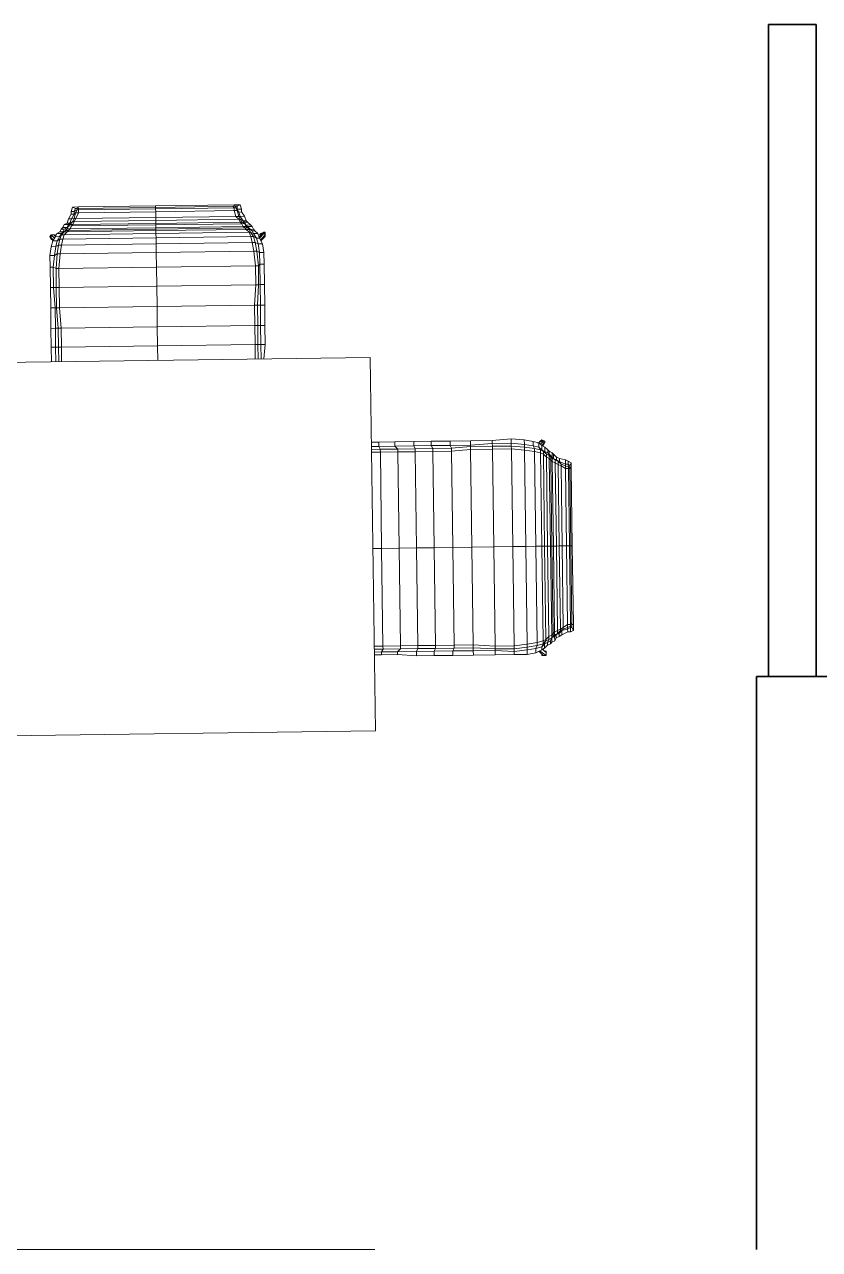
# Model space of a CAD drawing. Header units: metres. Extents: x -43.54 to -36.99, y -323.24 to -313.32.
# Drawn here: x -41.877 to -40.211, y -319.174 to -316.609 of the extents above; entities that cross this region are included whole.
import ezdxf

# ---------------------------------------------------------------- set-up
doc = ezdxf.new("R2010")
doc.units = ezdxf.units.M
doc.header["$LTSCALE"] = 5
doc.header["$MEASUREMENT"] = 0
doc.linetypes.add('HIDDEN', pattern=[0.375, 0.25, -0.125])
doc.layers.get('0').update_dxf_attribs({"color": 30})
for name, color, linetype, lineweight in [('A-FLOR-OVHD', 3, 'HIDDEN', 18), ('A-WALL-FULL-EXTR', 7, 'Continuous', 35), ('A-WALL-FULL-INTR', 7, 'Continuous', 35)]:
    doc.layers.add(name, color=color, linetype=linetype, lineweight=lineweight)

msp = doc.modelspace()

# ---------------------------------------------------------------- linework, layer by layer
at = {"color": 7, "lineweight": 0}
for points in [[(-41.7793, -317.0006), (-41.7764, -316.9914), (-41.7703, -316.9944), (-41.7732, -317.0005)], [(-41.7764, -316.9914), (-41.7642, -316.9912), (-41.7672, -316.9943), (-41.7703, -316.9944)], [(-41.7642, -316.9912), (-41.6025, -316.989), (-41.6025, -316.9921), (-41.7672, -316.9943)], [(-41.6025, -316.9921), (-41.6024, -316.9951), (-41.7641, -316.9973)], [(-41.6025, -316.989), (-41.4377, -316.9867), (-41.4377, -316.9898), (-41.6025, -316.9921)], [(-41.6024, -316.9951), (-41.4377, -316.9928), (-41.4376, -316.9989), (-41.6023, -317.0012)], [(-41.4377, -316.9928), (-41.4407, -316.9898)], [(-41.4377, -316.9867), (-41.4256, -316.9866), (-41.4316, -316.9897), (-41.4377, -316.9898)], [(-41.4347, -316.9898), (-41.4346, -316.9928), (-41.4377, -316.9928)], [(-41.4376, -316.9989), (-41.4315, -316.9989), (-41.4346, -316.9928)], [(-41.4316, -316.9897), (-41.4315, -316.9958), (-41.4346, -316.9928)], [(-41.4256, -316.9866), (-41.4224, -316.9957), (-41.4315, -316.9958)], [(-41.7881, -317.0252), (-41.7852, -317.016), (-41.7791, -317.0159), (-41.782, -317.0251)], [(-41.7852, -317.016), (-41.7792, -317.0067), (-41.7731, -317.0066), (-41.7791, -317.0159)], [(-41.7792, -317.0067), (-41.7793, -317.0006), (-41.7732, -317.0005), (-41.7731, -317.0066)], [(-41.7791, -317.0159), (-41.773, -317.0158), (-41.776, -317.022)], [(-41.773, -317.0158), (-41.77, -317.0158), (-41.7729, -317.0219), (-41.776, -317.022)], [(-41.7732, -317.0005), (-41.7672, -316.9974), (-41.7701, -317.0035)], [(-41.7731, -317.0066), (-41.7701, -317.0035), (-41.773, -317.0158)], [(-41.602, -317.0257), (-41.6021, -317.0196), (-41.7729, -317.0219)], [(-41.7672, -316.9974), (-41.7641, -316.9973), (-41.764, -317.0034), (-41.7701, -317.0035)], [(-41.77, -317.0158), (-41.764, -317.0034)], [(-41.6021, -317.0196), (-41.6022, -317.0135), (-41.77, -317.0158)], [(-41.7672, -316.9974), (-41.7672, -316.9943)], [(-41.7641, -316.9973), (-41.7642, -316.9943)], [(-41.6022, -317.0135), (-41.6023, -317.0012), (-41.764, -317.0034)], [(-41.6023, -317.0012), (-41.6024, -316.9951)], [(-41.6022, -317.0135), (-41.4344, -317.0112), (-41.4282, -317.0172), (-41.6021, -317.0196)], [(-41.4282, -317.0172), (-41.425, -317.0232), (-41.602, -317.0257)], [(-41.4344, -317.0112), (-41.4376, -316.9989)], [(-41.4283, -317.0111), (-41.4344, -317.0112)], [(-41.4315, -316.9958), (-41.4284, -317.0019), (-41.4315, -316.9989)], [(-41.4283, -317.0111), (-41.4315, -316.9989)], [(-41.4224, -316.9957), (-41.4223, -317.0018), (-41.4284, -317.0019)], [(-41.4284, -317.0019), (-41.4252, -317.0111)], [(-41.4283, -317.0111), (-41.4251, -317.0171), (-41.4282, -317.0172)], [(-41.4252, -317.0111), (-41.4283, -317.0111)], [(-41.4161, -317.0109), (-41.4252, -317.0111)], [(-41.4252, -317.0111), (-41.419, -317.0201), (-41.4251, -317.0171)], [(-41.4251, -317.0171), (-41.422, -317.0232), (-41.425, -317.0232)], [(-41.4161, -317.0109), (-41.4223, -317.0018)], [(-41.4161, -317.0109), (-41.4129, -317.02), (-41.419, -317.0201)], [(-41.8092, -317.0468), (-41.8031, -317.0437), (-41.797, -317.0436), (-41.8, -317.0467)], [(-41.8031, -317.0437), (-41.8001, -317.0375), (-41.7941, -317.0375), (-41.797, -317.0436)], [(-41.8001, -317.0375), (-41.7971, -317.0344), (-41.788, -317.0343), (-41.7941, -317.0375)], [(-41.8, -317.0467), (-41.794, -317.0435), (-41.8, -317.0497)], [(-41.7971, -317.0344), (-41.7942, -317.0283), (-41.785, -317.0282), (-41.788, -317.0343)], [(-41.797, -317.0436), (-41.791, -317.0405), (-41.794, -317.0435)], [(-41.7942, -317.0283), (-41.7881, -317.0252), (-41.782, -317.0251), (-41.785, -317.0282)], [(-41.7941, -317.0375), (-41.788, -317.0374), (-41.791, -317.0405)], [(-41.794, -317.0435), (-41.7879, -317.0435), (-41.7939, -317.0496)], [(-41.791, -317.0405), (-41.7849, -317.0404), (-41.7879, -317.0435)], [(-41.788, -317.0343), (-41.785, -317.0312), (-41.788, -317.0374)], [(-41.788, -317.0374), (-41.7819, -317.0373), (-41.7849, -317.0404)], [(-41.7879, -317.0435), (-41.6018, -317.0409), (-41.6017, -317.047)], [(-41.7759, -317.0281), (-41.7789, -317.0311), (-41.785, -317.0312)], [(-41.785, -317.0282), (-41.782, -317.0281), (-41.785, -317.0312)], [(-41.7849, -317.0404), (-41.6018, -317.0379), (-41.6018, -317.0409)], [(-41.7729, -317.0219), (-41.7759, -317.0281), (-41.782, -317.0281)], [(-41.782, -317.0251), (-41.776, -317.022), (-41.782, -317.0281)], [(-41.7819, -317.0373), (-41.7789, -317.0311)], [(-41.6018, -317.0379), (-41.6019, -317.0348), (-41.7819, -317.0373)], [(-41.6019, -317.0348), (-41.602, -317.0287), (-41.7789, -317.0311)], [(-41.602, -317.0287), (-41.602, -317.0257), (-41.7759, -317.0281)], [(-41.425, -317.0232), (-41.422, -317.0263), (-41.602, -317.0287)], [(-41.6019, -317.0348), (-41.4188, -317.0323), (-41.4157, -317.0353), (-41.6018, -317.0379)], [(-41.6018, -317.0409), (-41.4126, -317.0383), (-41.4065, -317.0443)], [(-41.6017, -317.047), (-41.4065, -317.0443), (-41.4033, -317.0535)], [(-41.419, -317.0201), (-41.4159, -317.0231), (-41.422, -317.0232)], [(-41.422, -317.0232), (-41.4159, -317.0262), (-41.422, -317.0263)], [(-41.4188, -317.0323), (-41.422, -317.0263)], [(-41.4096, -317.0352), (-41.4127, -317.0322), (-41.4188, -317.0323)], [(-41.4129, -317.02), (-41.4098, -317.023), (-41.4159, -317.0231)], [(-41.4159, -317.0231), (-41.4128, -317.0292), (-41.4159, -317.0262)], [(-41.4127, -317.0322), (-41.4159, -317.0262)], [(-41.4157, -317.0353), (-41.4096, -317.0352), (-41.4066, -317.0382)], [(-41.4126, -317.0383), (-41.4157, -317.0353)], [(-41.4098, -317.023), (-41.4036, -317.029), (-41.4128, -317.0292)], [(-41.4128, -317.0292), (-41.4097, -317.0322), (-41.4127, -317.0322)], [(-41.4034, -317.0443), (-41.4066, -317.0382), (-41.4126, -317.0383)], [(-41.4036, -317.029), (-41.4005, -317.0321), (-41.4097, -317.0322)], [(-41.4097, -317.0322), (-41.4035, -317.0382), (-41.4096, -317.0352)], [(-41.4035, -317.0382), (-41.4004, -317.0412), (-41.4066, -317.0382)], [(-41.3972, -317.0534), (-41.4034, -317.0443), (-41.4065, -317.0443)], [(-41.4005, -317.0321), (-41.3974, -317.0381), (-41.4035, -317.0382)], [(-41.4004, -317.0412), (-41.3973, -317.0472), (-41.4034, -317.0443)], [(-41.3974, -317.0381), (-41.3943, -317.0411), (-41.4004, -317.0412)], [(-41.3943, -317.0411), (-41.3881, -317.0471), (-41.3973, -317.0472)], [(-41.382, -317.047), (-41.376, -317.0439), (-41.379, -317.047)], [(-41.376, -317.0439), (-41.3729, -317.0439), (-41.376, -317.047)], [(-41.3728, -317.0531), (-41.3729, -317.05), (-41.3729, -317.0439)], [(-41.8213, -317.0561), (-41.8244, -317.0531), (-41.8214, -317.05), (-41.8213, -317.0561), (-41.8213, -317.0561)], [(-41.8181, -317.0592), (-41.8213, -317.0593), (-41.8244, -317.0531)], [(-41.8183, -317.05), (-41.8152, -317.0499), (-41.8214, -317.05)], [(-41.8214, -317.05), (-41.8213, -317.05)], [(-41.8151, -317.056), (-41.8214, -317.05)], [(-41.8183, -317.05), (-41.8214, -317.05)], [(-41.8181, -317.0592), (-41.8213, -317.0561)], [(-41.8213, -317.0561), (-41.8181, -317.0623)], [(-41.8211, -317.0745), (-41.8181, -317.0623), (-41.809, -317.0621), (-41.8118, -317.0744)], [(-41.8183, -317.05), (-41.8122, -317.0499), (-41.8121, -317.0529), (-41.8152, -317.0499)], [(-41.8181, -317.0623), (-41.8121, -317.0529), (-41.803, -317.0528), (-41.809, -317.0621)], [(-41.8181, -317.0592), (-41.8181, -317.0623)], [(-41.8152, -317.0499), (-41.8121, -317.0529)], [(-41.8121, -317.0529), (-41.8092, -317.0468), (-41.8, -317.0467), (-41.803, -317.0528)], [(-41.809, -317.0621), (-41.8029, -317.059), (-41.8058, -317.0712)], [(-41.803, -317.0528), (-41.8, -317.0497), (-41.8029, -317.059)], [(-41.8029, -317.059), (-41.7968, -317.0589), (-41.7997, -317.0712)], [(-41.8, -317.0497), (-41.7939, -317.0496), (-41.7968, -317.0589)], [(-41.7997, -317.0712), (-41.6014, -317.0684), (-41.6012, -317.0867)], [(-41.7968, -317.0589), (-41.6016, -317.0562), (-41.6014, -317.0684)], [(-41.7939, -317.0496), (-41.6017, -317.047), (-41.6016, -317.0562)], [(-41.6016, -317.0562), (-41.4033, -317.0535), (-41.4001, -317.0657)], [(-41.6014, -317.0684), (-41.4001, -317.0657), (-41.3968, -317.0839)], [(-41.394, -317.0656), (-41.3972, -317.0534), (-41.4033, -317.0535)], [(-41.3968, -317.0839), (-41.3907, -317.0838), (-41.394, -317.0656), (-41.4001, -317.0657)], [(-41.3973, -317.0472), (-41.3911, -317.0564), (-41.3972, -317.0534)], [(-41.3878, -317.0685), (-41.394, -317.0656)], [(-41.3881, -317.0471), (-41.385, -317.0563), (-41.3911, -317.0564)], [(-41.3878, -317.0685), (-41.3911, -317.0564)], [(-41.3878, -317.0685), (-41.3846, -317.0868), (-41.3907, -317.0838)], [(-41.3787, -317.0684), (-41.3878, -317.0685)], [(-41.382, -317.047), (-41.3851, -317.0501)], [(-41.382, -317.047), (-41.379, -317.047), (-41.385, -317.0533)], [(-41.379, -317.047), (-41.376, -317.047), (-41.385, -317.0563)], [(-41.3787, -317.0684), (-41.385, -317.0563)], [(-41.3787, -317.0684), (-41.3754, -317.0867), (-41.3846, -317.0868)], [(-41.382, -317.047), (-41.382, -317.047)], [(-41.376, -317.047), (-41.3729, -317.05), (-41.3819, -317.0593)], [(-41.3729, -317.05), (-41.3758, -317.0562), (-41.3818, -317.0624)], [(-41.3758, -317.0562), (-41.3728, -317.0531)], [(-41.3729, -317.05), (-41.3728, -317.05)], [(-41.8239, -317.0928), (-41.8211, -317.0745), (-41.8118, -317.0744), (-41.8146, -317.0927)], [(-41.8235, -317.1173), (-41.8239, -317.0928), (-41.8146, -317.0927), (-41.8173, -317.1172)], [(-41.8146, -317.0927), (-41.8086, -317.0896), (-41.8112, -317.1202)], [(-41.8118, -317.0744), (-41.8058, -317.0712), (-41.8086, -317.0896)], [(-41.8086, -317.0896), (-41.8025, -317.0895), (-41.8051, -317.1201)], [(-41.8058, -317.0712), (-41.7997, -317.0712), (-41.8025, -317.0895)], [(-41.6007, -317.1173), (-41.6012, -317.0867), (-41.8025, -317.0895)], [(-41.6012, -317.0867), (-41.3968, -317.0839), (-41.3933, -317.1144)], [(-41.3872, -317.1144), (-41.3907, -317.0838)], [(-41.3842, -317.1113), (-41.3846, -317.0868)], [(-41.3751, -317.1111), (-41.3754, -317.0867)], [(-41.8229, -317.1601), (-41.8235, -317.1173), (-41.8173, -317.1172), (-41.8168, -317.16)], [(-41.8173, -317.1172), (-41.8112, -317.1202), (-41.8107, -317.1599)], [(-41.8112, -317.1202), (-41.8051, -317.1201), (-41.8046, -317.1598), (-41.8107, -317.1599)], [(-41.6002, -317.157), (-41.6007, -317.1173), (-41.8051, -317.1201)], [(-41.6007, -317.1173), (-41.3933, -317.1144), (-41.3928, -317.1542)], [(-41.3867, -317.1541), (-41.3872, -317.1144), (-41.3933, -317.1144)], [(-41.3836, -317.154), (-41.3842, -317.1113), (-41.3872, -317.1144)], [(-41.3745, -317.1539), (-41.3751, -317.1111), (-41.3842, -317.1113)], [(-41.8224, -317.2028), (-41.8229, -317.1601), (-41.8168, -317.16), (-41.8131, -317.2027)], [(-41.8168, -317.16), (-41.8107, -317.1599), (-41.8101, -317.2026)], [(-41.8046, -317.1598), (-41.804, -317.2026), (-41.8101, -317.2026)], [(-41.6002, -317.157), (-41.8046, -317.1598)], [(-41.6002, -317.157), (-41.5996, -317.1998), (-41.804, -317.2026)], [(-41.6002, -317.157), (-41.3928, -317.1542), (-41.3952, -317.197), (-41.5996, -317.1998)], [(-41.3891, -317.1969), (-41.3867, -317.1541), (-41.3928, -317.1542)], [(-41.383, -317.1968), (-41.3836, -317.154), (-41.3867, -317.1541)], [(-41.3739, -317.1967), (-41.3745, -317.1539), (-41.3836, -317.154)], [(-41.3886, -317.2395), (-41.3891, -317.1969), (-41.3952, -317.197)], [(-41.3946, -317.2396), (-41.3952, -317.197)], [(-41.3825, -317.2395), (-41.383, -317.1968), (-41.3891, -317.1969)], [(-41.3733, -317.2393), (-41.3739, -317.1967), (-41.383, -317.1968)], [(-41.8218, -317.2455), (-41.8224, -317.2028), (-41.8131, -317.2027), (-41.8125, -317.2454)], [(-41.8131, -317.2027), (-41.8101, -317.2026), (-41.8064, -317.2453)], [(-41.804, -317.2026), (-41.8003, -317.2452), (-41.8064, -317.2453)], [(-41.599, -317.2424), (-41.5996, -317.1998)], [(-41.8212, -317.2852), (-41.8218, -317.2455), (-41.8125, -317.2454), (-41.812, -317.2851)], [(-41.8125, -317.2454), (-41.8064, -317.2453), (-41.8059, -317.285)], [(-41.8003, -317.2452), (-41.7998, -317.2849), (-41.8059, -317.285)], [(-41.599, -317.2424), (-41.8003, -317.2452)], [(-41.599, -317.2424), (-41.5985, -317.2821), (-41.7998, -317.2849)], [(-41.599, -317.2424), (-41.3946, -317.2396), (-41.3941, -317.2793), (-41.5985, -317.2821)], [(-41.388, -317.2792), (-41.3886, -317.2395), (-41.3946, -317.2396)], [(-41.3819, -317.2792), (-41.3825, -317.2395), (-41.3886, -317.2395)], [(-41.3728, -317.279), (-41.3733, -317.2393), (-41.3825, -317.2395)], [(-41.8208, -317.3158), (-41.8212, -317.2852), (-41.812, -317.2851), (-41.8116, -317.3156)], [(-41.812, -317.2851), (-41.8059, -317.285), (-41.8055, -317.3155)], [(-41.7994, -317.3155), (-41.7998, -317.2849)], [(-41.5981, -317.3127), (-41.5985, -317.2821)], [(-41.3876, -317.3098), (-41.388, -317.2792), (-41.3941, -317.2793)], [(-41.3937, -317.3099), (-41.3941, -317.2793)], [(-41.3815, -317.3097), (-41.3819, -317.2792), (-41.388, -317.2792)], [(-41.3754, -317.3096), (-41.3728, -317.279), (-41.3819, -317.2792)], [(-41.1419, -318.0883), (-42.7923, -318.1109), (-42.8031, -317.3292), (-41.1526, -317.3066), (-41.1419, -318.0883), (-41.1419, -318.0883)], [(-41.1526, -317.3066), (-42.8031, -317.3292)], [(-41.1419, -318.0883), (-41.1526, -317.3066)], [(-40.9856, -317.4815), (-40.9428, -317.4809), (-40.9427, -317.49)], [(-40.9428, -317.4809), (-40.8971, -317.4802), (-40.897, -317.4863)], [(-40.8971, -317.4802), (-40.8574, -317.4766), (-40.8573, -317.4858)], [(-40.8574, -317.4766), (-40.8299, -317.4793), (-40.8298, -317.4885)], [(-40.8299, -317.4793), (-40.8116, -317.4821), (-40.8115, -317.4913), (-40.8298, -317.4885)], [(-40.7964, -317.4819), (-40.7934, -317.4788), (-40.7933, -317.4819)], [(-40.7934, -317.4788), (-40.7871, -317.4818), (-40.7903, -317.4818)], [(-41.1502, -317.4837), (-41.135, -317.4835), (-41.1349, -317.4927)], [(-41.1501, -317.4929), (-41.1349, -317.4927), (-41.1317, -317.4987), (-41.15, -317.499)], [(-41.1499, -317.5051), (-41.1316, -317.5048), (-41.1289, -317.7063)], [(-41.135, -317.4835), (-41.1015, -317.4831), (-41.1013, -317.4922)], [(-41.1349, -317.4927), (-41.1013, -317.4922), (-41.0951, -317.4982), (-41.1317, -317.4987)], [(-41.1316, -317.5048), (-41.1317, -317.4987)], [(-41.1316, -317.5048), (-41.0951, -317.5043), (-41.0923, -317.7058)], [(-41.1015, -317.4831), (-41.0617, -317.4825), (-41.0616, -317.4916)], [(-41.1013, -317.4922), (-41.0616, -317.4916), (-41.0585, -317.4977), (-41.0951, -317.4982)], [(-41.0951, -317.5043), (-41.0951, -317.4982)], [(-41.0951, -317.5043), (-41.0584, -317.5038), (-41.0556, -317.7053)], [(-41.0617, -317.4825), (-41.0252, -317.482), (-41.025, -317.4911)], [(-41.0616, -317.4916), (-41.025, -317.4911), (-41.0219, -317.4972), (-41.0585, -317.4977)], [(-41.0584, -317.5038), (-41.0585, -317.4977)], [(-41.0584, -317.5038), (-41.0218, -317.5033), (-41.0191, -317.7048)], [(-41.0252, -317.482), (-40.9856, -317.4815), (-40.9854, -317.4906)], [(-41.025, -317.4911), (-40.9854, -317.4906), (-40.9823, -317.4967), (-41.0219, -317.4972)], [(-41.0218, -317.5033), (-41.0219, -317.4972)], [(-41.0218, -317.5033), (-40.9822, -317.5028), (-40.9794, -317.7043)], [(-40.9854, -317.4906), (-40.9427, -317.49), (-40.9426, -317.4931), (-40.9823, -317.4967)], [(-40.9822, -317.5028), (-40.9823, -317.4967)], [(-40.9822, -317.5028), (-40.9425, -317.4992), (-40.9397, -317.7037)], [(-40.9427, -317.49), (-40.897, -317.4863), (-40.8969, -317.4924)], [(-40.8969, -317.4924), (-40.9426, -317.4931)], [(-40.9425, -317.4992), (-40.9426, -317.4931)], [(-40.9425, -317.4992), (-40.8968, -317.4985), (-40.894, -317.7031)], [(-40.897, -317.4863), (-40.8573, -317.4858), (-40.8572, -317.4919)], [(-40.8572, -317.4919), (-40.8969, -317.4924), (-40.8968, -317.4985)], [(-40.8968, -317.4985), (-40.8571, -317.498), (-40.8543, -317.7025)], [(-40.8573, -317.4858), (-40.8298, -317.4885), (-40.8297, -317.4946)], [(-40.8296, -317.5007), (-40.8297, -317.4946), (-40.8572, -317.4919), (-40.8571, -317.498)], [(-40.8571, -317.498), (-40.8296, -317.5007), (-40.8269, -317.7022)], [(-40.8115, -317.4913), (-40.8084, -317.4973), (-40.8297, -317.4946)], [(-40.8296, -317.5007), (-40.8083, -317.5034), (-40.8056, -317.7019)], [(-40.8116, -317.4821), (-40.7994, -317.485), (-40.7993, -317.4941), (-40.8115, -317.4913)], [(-40.7993, -317.4941), (-40.7961, -317.5002), (-40.8084, -317.4973)], [(-40.8083, -317.5034), (-40.8084, -317.4973)], [(-40.8083, -317.5034), (-40.796, -317.5063), (-40.7934, -317.7017)], [(-40.7994, -317.485), (-40.8024, -317.485)], [(-40.7964, -317.4819), (-40.7994, -317.485)], [(-40.7933, -317.4819), (-40.7994, -317.485), (-40.7933, -317.4819), (-40.7933, -317.4819)], [(-40.7994, -317.485), (-40.7932, -317.491), (-40.7931, -317.5002), (-40.7993, -317.4941)], [(-40.7933, -317.4819), (-40.7903, -317.4818), (-40.7963, -317.488)], [(-40.796, -317.5063), (-40.7961, -317.5002)], [(-40.7931, -317.5002), (-40.79, -317.5032), (-40.7961, -317.5002)], [(-40.796, -317.5063), (-40.7899, -317.5093), (-40.7873, -317.7016)], [(-40.7903, -317.4818), (-40.7902, -317.4879), (-40.7932, -317.491)], [(-40.7932, -317.491), (-40.787, -317.494), (-40.7868, -317.5031), (-40.7931, -317.5002)], [(-40.7902, -317.4879), (-40.7871, -317.4848)], [(-40.7902, -317.491), (-40.7871, -317.4848)], [(-40.7902, -317.491), (-40.7902, -317.4879)], [(-40.7902, -317.491), (-40.7901, -317.491)], [(-40.7868, -317.5031), (-40.7837, -317.5092), (-40.79, -317.5032)], [(-40.7899, -317.5093), (-40.79, -317.5032)], [(-40.7871, -317.4848), (-40.7871, -317.4818)], [(-40.787, -317.494), (-40.7808, -317.5), (-40.7807, -317.5061), (-40.7868, -317.5031)], [(-40.7807, -317.5061), (-40.7776, -317.5121), (-40.7837, -317.5092)], [(-40.7808, -317.5), (-40.7777, -317.503), (-40.7776, -317.5091), (-40.7807, -317.5061)], [(-40.7777, -317.503), (-40.7716, -317.506), (-40.7714, -317.5151), (-40.7776, -317.5091)], [(-40.7716, -317.506), (-40.7685, -317.509), (-40.7684, -317.5181), (-40.7714, -317.5151)], [(-40.7899, -317.5093), (-40.7836, -317.5153), (-40.7811, -317.7015)], [(-40.7836, -317.5153), (-40.7837, -317.5092)], [(-40.7836, -317.5153), (-40.7775, -317.5182), (-40.775, -317.7015)], [(-40.7776, -317.5091), (-40.7745, -317.5151), (-40.7776, -317.5121)], [(-40.7775, -317.5182), (-40.7776, -317.5121)], [(-40.7775, -317.5182), (-40.7744, -317.5212), (-40.7719, -317.7014)], [(-40.7744, -317.5212), (-40.7745, -317.5151)], [(-40.7714, -317.5151), (-40.7714, -317.5181), (-40.7745, -317.5151)], [(-40.7744, -317.5212), (-40.7713, -317.5242), (-40.7689, -317.7014)], [(-40.7713, -317.5242), (-40.7714, -317.5181)], [(-40.7684, -317.5181), (-40.7653, -317.5211), (-40.7714, -317.5181)], [(-40.7713, -317.5242), (-40.7652, -317.5273), (-40.7628, -317.7013)], [(-40.7685, -317.509), (-40.7623, -317.515), (-40.7622, -317.5211), (-40.7684, -317.5181)], [(-40.7652, -317.5273), (-40.7653, -317.5211)], [(-40.7622, -317.5211), (-40.7591, -317.5241), (-40.7653, -317.5211)], [(-40.7652, -317.5273), (-40.759, -317.5303), (-40.7567, -317.7012)], [(-40.7623, -317.515), (-40.7562, -317.5179), (-40.7561, -317.524), (-40.7622, -317.5211)], [(-40.7561, -317.524), (-40.7529, -317.5302), (-40.7591, -317.5241)], [(-40.759, -317.5303), (-40.7591, -317.5241)], [(-40.759, -317.5303), (-40.7529, -317.5332), (-40.7506, -317.7011)], [(-40.7562, -317.5179), (-40.7439, -317.5208), (-40.7438, -317.5301), (-40.7561, -317.524)], [(-40.7438, -317.5301), (-40.7438, -317.5331), (-40.7529, -317.5302)], [(-40.7529, -317.5332), (-40.7529, -317.5302)], [(-40.7439, -317.5208), (-40.7378, -317.5238), (-40.7377, -317.53), (-40.7438, -317.5301)], [(-40.7377, -317.53), (-40.7376, -317.5361), (-40.7438, -317.5331)], [(-40.7378, -317.5238), (-40.7317, -317.5268), (-40.7346, -317.533), (-40.7377, -317.53)], [(-40.7315, -317.539), (-40.7317, -317.5268)], [(-40.7529, -317.5332), (-40.7437, -317.5392), (-40.7415, -317.701)], [(-40.7437, -317.5392), (-40.7438, -317.5331)], [(-40.7437, -317.5392), (-40.7376, -317.5391), (-40.7354, -317.7009)], [(-40.7376, -317.5361), (-40.7346, -317.536)], [(-40.7376, -317.5391), (-40.7376, -317.5361)], [(-40.7345, -317.5391), (-40.7376, -317.5391)], [(-40.7346, -317.533), (-40.7346, -317.536)], [(-40.7323, -317.7009), (-40.7346, -317.536), (-40.7315, -317.539)], [(-40.7293, -317.7008), (-40.7315, -317.539)], [(-41.1472, -317.7066), (-41.1289, -317.7063), (-41.1261, -317.9109)], [(-41.1289, -317.7063), (-41.0923, -317.7058), (-41.0895, -317.9104)], [(-41.0528, -317.9099), (-41.0556, -317.7053), (-41.0923, -317.7058)], [(-41.0191, -317.7048), (-41.0556, -317.7053)], [(-40.9794, -317.7043), (-41.0191, -317.7048), (-41.0163, -317.9094)], [(-40.9397, -317.7037), (-40.9794, -317.7043), (-40.9766, -317.9088)], [(-40.894, -317.7031), (-40.9397, -317.7037), (-40.9369, -317.9083)], [(-40.8543, -317.7025), (-40.894, -317.7031), (-40.8912, -317.9107)], [(-40.8241, -317.9067), (-40.8269, -317.7022), (-40.8543, -317.7025), (-40.8515, -317.9102)], [(-40.8269, -317.7022), (-40.8056, -317.7019), (-40.8028, -317.9034)], [(-40.8056, -317.7019), (-40.7934, -317.7017), (-40.7906, -317.9002)], [(-40.7934, -317.7017), (-40.7873, -317.7016), (-40.7846, -317.897)], [(-40.7873, -317.7016), (-40.7811, -317.7015), (-40.7785, -317.8909)], [(-40.7811, -317.7015), (-40.775, -317.7015), (-40.7724, -317.8877)], [(-40.7719, -317.7014), (-40.775, -317.7015)], [(-40.7719, -317.7014), (-40.7694, -317.8846), (-40.7724, -317.8877)], [(-40.7689, -317.7014), (-40.7719, -317.7014)], [(-40.7628, -317.7013), (-40.7689, -317.7014), (-40.7664, -317.8816), (-40.7694, -317.8846)], [(-40.7567, -317.7012), (-40.7628, -317.7013), (-40.7604, -317.8784), (-40.7664, -317.8816)], [(-40.7506, -317.7011), (-40.7567, -317.7012), (-40.7543, -317.8753), (-40.7604, -317.8784)], [(-40.7415, -317.701), (-40.7506, -317.7011), (-40.7483, -317.8722), (-40.7543, -317.8753)], [(-40.7354, -317.7009), (-40.7415, -317.701), (-40.7392, -317.8659), (-40.7483, -317.8722)], [(-40.7354, -317.7009), (-40.7331, -317.8659), (-40.7392, -317.8659)], [(-40.7323, -317.7009), (-40.7354, -317.7009)], [(-40.7293, -317.7008), (-40.727, -317.8658), (-40.7301, -317.8658), (-40.7323, -317.7009), (-40.7293, -317.7008), (-40.7293, -317.7008)], [(-40.7482, -317.8752), (-40.7391, -317.872), (-40.7392, -317.8659)], [(-40.7331, -317.8659), (-40.7331, -317.8689), (-40.7391, -317.872)], [(-40.7301, -317.8628), (-40.7331, -317.8659)], [(-40.7301, -317.8658), (-40.73, -317.8719)], [(-40.7268, -317.878), (-40.727, -317.8658)], [(-40.7846, -317.897), (-40.7785, -317.8909), (-40.7784, -317.897), (-40.7845, -317.9001)], [(-40.7785, -317.8909), (-40.7724, -317.8877), (-40.7723, -317.8938), (-40.7784, -317.897)], [(-40.7723, -317.8938), (-40.7693, -317.8907), (-40.7694, -317.8846)], [(-40.7723, -317.8938), (-40.7663, -317.8907), (-40.7662, -317.8998)], [(-40.7723, -317.8938), (-40.7693, -317.8907)], [(-40.7693, -317.8907), (-40.7663, -317.8876), (-40.7664, -317.8816)], [(-40.7663, -317.8876), (-40.7603, -317.8845), (-40.7604, -317.8784)], [(-40.7663, -317.8907), (-40.7633, -317.8876), (-40.7632, -317.8937)], [(-40.7663, -317.8907), (-40.7663, -317.8876)], [(-40.7633, -317.8876), (-40.7572, -317.8845), (-40.7571, -317.8906)], [(-40.7633, -317.8876), (-40.7603, -317.8845)], [(-40.7632, -317.8937), (-40.7571, -317.8906)], [(-40.7603, -317.8845), (-40.7543, -317.8783), (-40.7543, -317.8753)], [(-40.7572, -317.8845), (-40.7512, -317.8783), (-40.7511, -317.8874)], [(-40.7572, -317.8845), (-40.7543, -317.8783)], [(-40.7571, -317.8906), (-40.7511, -317.8874)], [(-40.7543, -317.8783), (-40.7482, -317.8752), (-40.7483, -317.8722)], [(-40.7512, -317.8783), (-40.7391, -317.8751), (-40.739, -317.8812)], [(-40.7512, -317.8783), (-40.7482, -317.8752)], [(-40.7511, -317.8874), (-40.739, -317.8812)], [(-40.7391, -317.8751), (-40.733, -317.8719), (-40.7329, -317.8811)], [(-40.7391, -317.8751), (-40.7391, -317.872)], [(-40.739, -317.8812), (-40.7329, -317.8811)], [(-40.7331, -317.8689), (-40.73, -317.8689)], [(-40.733, -317.8719), (-40.7331, -317.8689)], [(-40.733, -317.8719), (-40.73, -317.8719), (-40.7268, -317.878)], [(-40.7329, -317.8811), (-40.7268, -317.878)], [(-41.1444, -317.9111), (-41.1261, -317.9109), (-41.126, -317.9171), (-41.1443, -317.9173)], [(-41.1289, -317.9232), (-41.126, -317.9171)], [(-41.1261, -317.9109), (-41.0895, -317.9104), (-41.0894, -317.9166), (-41.126, -317.9171)], [(-41.0954, -317.9227), (-41.0894, -317.9166)], [(-41.0895, -317.9104), (-41.0528, -317.9099), (-41.0527, -317.9161)], [(-41.0894, -317.9166), (-41.0527, -317.9161)], [(-41.0557, -317.9222), (-41.0527, -317.9161)], [(-41.0528, -317.9099), (-41.0163, -317.9094), (-41.0162, -317.9156)], [(-41.0527, -317.9161), (-41.0162, -317.9156)], [(-41.0191, -317.9217), (-41.0162, -317.9156)], [(-41.0163, -317.9094), (-40.9766, -317.9088), (-40.9766, -317.915)], [(-41.0162, -317.9156), (-40.9766, -317.915)], [(-40.9795, -317.9211), (-40.9766, -317.915)], [(-40.9766, -317.9088), (-40.9369, -317.9083), (-40.9368, -317.9145)], [(-40.9766, -317.915), (-40.9368, -317.9145)], [(-40.9369, -317.9083), (-40.8912, -317.9107), (-40.8911, -317.9169)], [(-40.9368, -317.9145), (-40.8911, -317.9169)], [(-40.9368, -317.9206), (-40.9368, -317.9145)], [(-40.8912, -317.9107), (-40.8515, -317.9102), (-40.8514, -317.9163)], [(-40.8911, -317.9169), (-40.8514, -317.9163)], [(-40.891, -317.9199), (-40.8911, -317.9169)], [(-40.891, -317.9199), (-40.8513, -317.9224), (-40.8514, -317.9163)], [(-40.8515, -317.9102), (-40.8241, -317.9067), (-40.824, -317.9129)], [(-40.8514, -317.9163), (-40.824, -317.9129)], [(-40.8513, -317.9224), (-40.8239, -317.919), (-40.824, -317.9129)], [(-40.8241, -317.9067), (-40.8028, -317.9034), (-40.8027, -317.9095), (-40.824, -317.9129)], [(-40.8239, -317.919), (-40.8057, -317.9157), (-40.8055, -317.9249)], [(-40.8057, -317.9157), (-40.8027, -317.9095)], [(-40.8057, -317.9157), (-40.7935, -317.9125), (-40.7934, -317.9186)], [(-40.8028, -317.9034), (-40.7906, -317.9002), (-40.7906, -317.9063)], [(-40.8027, -317.9095), (-40.7906, -317.9063), (-40.7935, -317.9125)], [(-40.7935, -317.9125), (-40.7875, -317.9062), (-40.7874, -317.9155)], [(-40.7934, -317.9186), (-40.7874, -317.9155)], [(-40.7906, -317.9002), (-40.7846, -317.897), (-40.7845, -317.9001), (-40.7906, -317.9063)], [(-40.7875, -317.9062), (-40.7845, -317.9001)], [(-40.7875, -317.9062), (-40.7814, -317.9031), (-40.7813, -317.9092)], [(-40.7874, -317.9155), (-40.7813, -317.9092)], [(-40.7814, -317.9031), (-40.7784, -317.897)], [(-40.7814, -317.9031), (-40.7753, -317.9), (-40.7752, -317.9061)], [(-40.7813, -317.9092), (-40.7752, -317.9061)], [(-40.7753, -317.9), (-40.7723, -317.8938), (-40.7722, -317.903)], [(-40.7753, -317.9), (-40.7723, -317.8938)], [(-40.7752, -317.9061), (-40.7722, -317.903)], [(-40.7722, -317.903), (-40.7662, -317.8998)], [(-40.7662, -317.8998), (-40.7632, -317.8937)], [(-41.1442, -317.9234), (-41.1289, -317.9232), (-41.1289, -317.9293)], [(-41.1441, -317.9295), (-41.1289, -317.9293)], [(-41.1289, -317.9232), (-41.0954, -317.9227), (-41.0953, -317.9288)], [(-41.1289, -317.9293), (-41.0953, -317.9288)], [(-41.0954, -317.9227), (-41.0557, -317.9222), (-41.0556, -317.9313)], [(-41.0953, -317.9288), (-41.0556, -317.9313)], [(-41.0557, -317.9222), (-41.0191, -317.9217), (-41.019, -317.9308)], [(-41.0556, -317.9313), (-41.019, -317.9308)], [(-41.0191, -317.9217), (-40.9795, -317.9211), (-40.9794, -317.9303)], [(-41.019, -317.9308), (-40.9794, -317.9303)], [(-40.9795, -317.9211), (-40.9368, -317.9206), (-40.9366, -317.9297)], [(-40.9794, -317.9303), (-40.9366, -317.9297)], [(-40.9368, -317.9206), (-40.891, -317.9199), (-40.8909, -317.9291)], [(-40.9366, -317.9297), (-40.8909, -317.9291)], [(-40.8909, -317.9291), (-40.8512, -317.9285), (-40.8513, -317.9224)], [(-40.8512, -317.9285), (-40.8238, -317.9282), (-40.8239, -317.919)], [(-40.8238, -317.9282), (-40.8055, -317.9249)], [(-40.8055, -317.9249), (-40.7934, -317.9186)], [(-40.7841, -317.9307), (-40.7902, -317.9307), (-40.7995, -317.9217)], [(-40.7902, -317.9307), (-40.7933, -317.9277), (-40.7995, -317.9217)], [(-40.7842, -317.9246), (-40.7841, -317.9307), (-40.7964, -317.9217)], [(-40.7872, -317.9307), (-40.7933, -317.9308), (-40.7933, -317.9277)], [(-40.7873, -317.9216), (-40.7904, -317.9186)], [(-40.7873, -317.9216), (-40.7842, -317.9246), (-40.7904, -317.9186)], [(-40.7841, -317.9307), (-40.7872, -317.9307), (-40.7902, -317.9307)], [(-40.7842, -317.9215), (-40.7873, -317.9216)], [(-40.7842, -317.9276), (-40.7842, -317.9215)], [(-40.7842, -317.9276), (-40.7842, -317.9246)], [(-40.7841, -317.9307), (-40.7842, -317.9276)], [(-40.7841, -317.9307), (-40.784, -317.9307)], [(-42.7923, -318.1109), (-41.1419, -318.0883)]]:
    msp.add_lwpolyline(points, dxfattribs=at)
at = {"layer": 'A-FLOR-OVHD'}
msp.add_line((-41.9433, -319.1745), (-41.1433, -319.1745), dxfattribs=at)
at = {"layer": 'A-WALL-FULL-EXTR'}
for p, q in [((-40.3183, -316.6092), (-40.2183, -316.6092)), ((-40.3433, -317.9745), (-40.1933, -317.9745)), ((-40.3433, -319.1745), (-40.3433, -317.9745))]:
    msp.add_line(p, q, dxfattribs=at)
at = {"layer": 'A-WALL-FULL-INTR'}
for p, q in [((-40.3183, -317.9745), (-40.3183, -316.6092)), ((-40.2183, -317.9745), (-40.2183, -316.6092))]:
    msp.add_line(p, q, dxfattribs=at)

doc.saveas('drawing.dxf')
